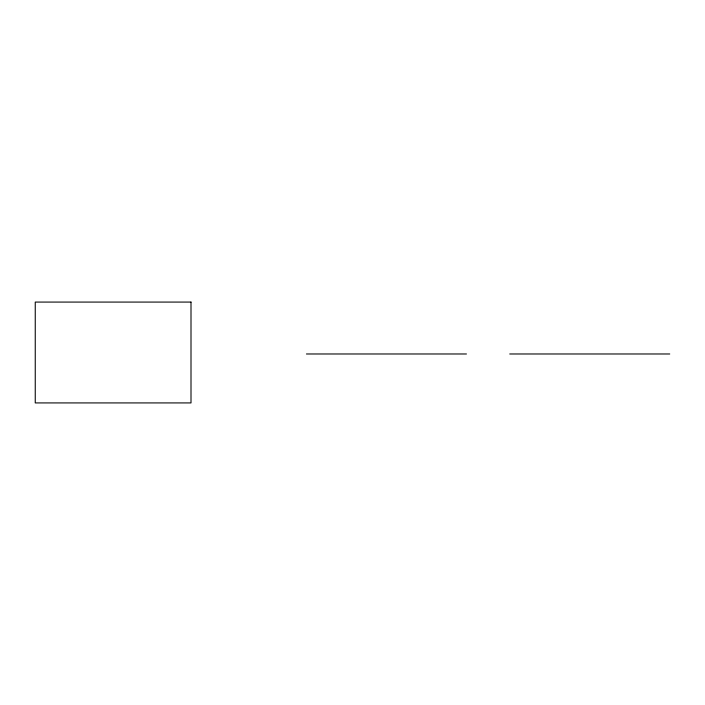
<?xml version="1.0" encoding="UTF-8"?>
<svg xmlns="http://www.w3.org/2000/svg" width="705" height="705" viewBox="0 0 705 705"><rect width="100%" height="100%" fill="white"/><g stroke="black" fill="none" stroke-linecap="round" stroke-linejoin="round"><path stroke-width="1.06" d="M306.437 353.981L466.446 353.981M509.733 353.981L669.75 353.981M191.002 302.075L35.25 302.075L35.25 402.925L191.002 402.925L191.002 302.075"/></g></svg>
